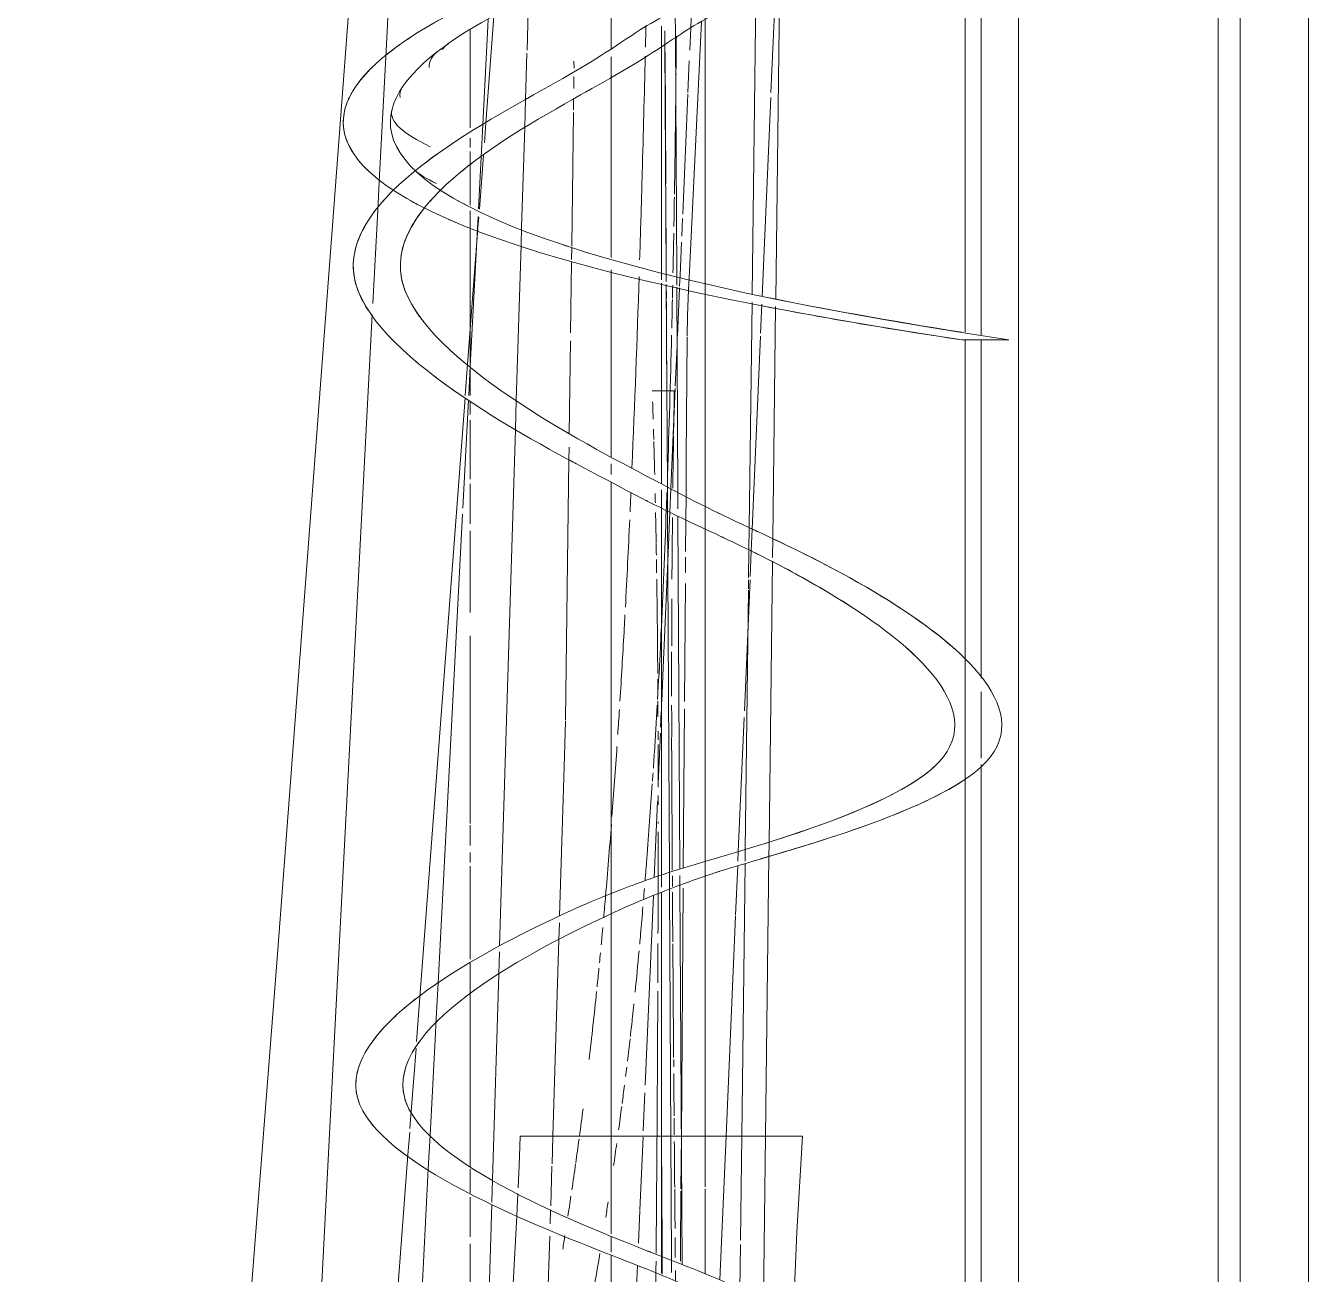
# Model space of a CAD drawing. Header units: inches. Extents: x -2349 to 1043, y -456 to 2193.
# Drawn here: x 991.59 to 998.41, y 405.38 to 412.02 of the extents above; entities that cross this region are included whole.
import ezdxf

# ---------------------------------------------------------------- set-up
doc = ezdxf.new("R2010")
doc.units = ezdxf.units.IN
doc.header["$MEASUREMENT"] = 0
for name, color, linetype, lineweight in [('5033_00_7th-9th Floors_Updated_dwg', 8, 'Continuous', 9), ('A-Shell', 7, 'Continuous', 9), ('A-WALL', 113, 'Continuous', 13), ('I-FURN', 30, 'Continuous', 9)]:
    doc.layers.add(name, color=color, linetype=linetype, lineweight=lineweight)

# ---------------------------------------------------------------- blocks, each defined once
blk = doc.blocks.new('5033_00_7th-9th Floors_Updated_dwg-8585573-7TH FLOOR POWER _ SIGNAL')
at = {"layer": 'A-Shell'}
for p, q in [((993.9543, 231.4546), (993.9543, 231.9771)), ((993.9543, 231.9771), (993.9543, 231.4546)), ((993.9543, 231.3501), (993.9543, 231.4002)), ((993.9543, 231.4002), (993.9543, 231.3501)), ((993.9543, 229.9312), (993.9543, 230.0031)), ((993.9543, 230.0031), (993.9543, 229.9312)), ((993.9543, 229.5887), (993.9543, 229.9012)), ((993.9543, 229.9012), (993.9543, 229.5887)), ((993.9543, 228.8798), (993.9543, 229.3142)), ((993.9543, 229.3142), (993.9543, 228.8798)), ((993.9543, 227.7587), (993.9543, 228.7562)), ((993.9543, 228.7562), (993.9543, 227.7587)), ((993.9543, 227.6408), (993.9543, 227.7486)), ((993.9543, 227.7486), (993.9543, 227.6408)), ((993.9543, 227.551), (993.9543, 227.6035)), ((993.9543, 227.6035), (993.9543, 227.551)), ((993.9543, 227.0381), (993.9543, 227.5312)), ((993.9543, 227.5312), (993.9543, 227.0381)), ((993.9543, 225.7944), (993.9543, 225.9231)), ((993.9543, 225.9231), (993.9543, 225.7944)), ((993.9543, 225.5619), (993.9543, 225.7729)), ((993.9543, 225.7729), (993.9543, 225.5619)), ((993.9543, 225.1692), (993.9543, 225.525)), ((993.9543, 225.525), (993.9543, 225.1692))]:
    blk.add_line(p, q, dxfattribs=at)
at = {"layer": 'A-Shell', "flags": 128}
for points in [[(993.9543, 231.0438), (993.9543, 231.2525), (993.9543, 231.3291)], [(993.9543, 231.3291), (993.9543, 231.2525), (993.9543, 231.0438)], [(993.9543, 230.0321), (993.9543, 230.1114), (993.9543, 230.1894), (993.9543, 230.9374), (993.9543, 231.0146)], [(993.9543, 231.0146), (993.9543, 230.9374), (993.9543, 230.1894), (993.9543, 230.1114), (993.9543, 230.0321)], [(993.9543, 229.3503), (993.9543, 229.4188), (993.9543, 229.563)], [(993.9543, 229.563), (993.9543, 229.4188), (993.9543, 229.3503)], [(993.9543, 225.9356), (993.9543, 226.8484), (993.9543, 227.016)], [(993.9543, 227.016), (993.9543, 226.8484), (993.9543, 225.9356)]]:
    blk.add_lwpolyline(points, dxfattribs=at)
blk = doc.blocks.new('Walls 1 - Walls 1-7438491-7TH FLOOR POWER _ SIGNAL')
at = {"layer": 'A-WALL', "lineweight": 9}
for p, q in [((996.8682, 298.7759), (996.8682, 435.4699)), ((998.4077, 435.4573), (998.4077, 298.7888)), ((998.046, 435.2491), (998.046, 298.7759)), ((997.9288, 435.1857), (997.9288, 298.7759)), ((996.6695, 412.9564), (996.6695, 410.3732)), ((996.5843, 412.8871), (996.5843, 410.3885)), ((996.5843, 410.347), (996.5843, 408.6431)), ((996.6695, 410.347), (996.6695, 408.5496)), ((996.5843, 408.6431), (996.5843, 408.027)), ((996.6695, 408.476), (996.6695, 408.1249)), ((996.6695, 408.0914), (996.6695, 404.6069)), ((996.5843, 408.027), (996.5843, 404.6769))]:
    blk.add_line(p, q, dxfattribs=at)
blk = doc.blocks.new('Curtains_and_Valance_14992 - Curtains_and_Valance_14992-7816730-7TH FLOOR POWER _ SIGNAL')
at = {"layer": 'I-FURN'}
for p, q in [((-1.4479, 34.2344), (-1.296, 37.1467)), ((-0.25, 34.2781), (-0.25, 34.7496)), ((-0.6969, 34.2718), (-0.6884, 34.5491)), ((0.5181, 34.5642), (0.4986, 32.9744)), ((0.0911, 34.3382), (0.0903, 34.4838)), ((0.1726, 34.3903), (0.1786, 34.5298)), ((0.25, 34.4436), (0.25, 33.0381)), ((0.017, 34.3988), (0.017, 34.2894)), ((0.1675, 34.2713), (0.1726, 34.3903)), ((0.017, 34.2894), (0.017, 33.0993)), ((0.0979, 33.0781), (0.0911, 34.3382)), ((-1.4807, 33.6065), (-1.4479, 34.2344)), ((-0.7049, 34.0091), (-0.6974, 34.2556)), ((-0.25, 34.1262), (-0.25, 34.2367)), ((0.1579, 34.0467), (0.1651, 34.2147)), ((-0.25, 33.1696), (-0.25, 34.1262)), ((-0.7095, 33.8582), (-0.7049, 34.0091)), ((0.13, 33.3993), (0.1574, 34.0371)), ((-0.7257, 33.3309), (-0.7095, 33.8582)), ((-1.4904, 33.4213), (-1.4807, 33.6065)), ((-1.5163, 32.9247), (-1.4904, 33.4213)), ((-0.7286, 33.2361), (-0.7257, 33.3309)), ((0.125, 33.283), (0.129, 33.3763)), ((0.116, 33.0733), (0.1237, 33.2518)), ((-0.7539, 32.4094), (-0.7286, 33.2361)), ((-0.25, 32.1094), (-0.25, 33.1038)), ((0.017, 33.0993), (0.017, 33.0514)), ((0.0982, 33.0226), (0.0979, 33.0781)), ((0.1136, 33.0172), (0.116, 33.0733)), ((0.017, 33.0336), (0.017, 31.9665)), ((0.1042, 31.921), (0.0983, 33.0122)), ((0.1022, 32.752), (0.1132, 33.0083)), ((0.25, 33.0381), (0.25, 32.9827)), ((0.25, 32.9827), (0.25, 31.8465)), ((0.4981, 32.9313), (0.4834, 31.7343)), ((-1.7196, 29.028), (-1.5193, 32.8661)), ((0.0907, 32.486), (0.1, 32.7011)), ((0.0674, 31.9447), (0.0902, 32.4735)), ((-0.7586, 32.2554), (-0.7539, 32.4094)), ((-0.8426, 29.5119), (-0.7586, 32.2554)), ((-0.25, 32.0176), (-0.25, 32.0734)), ((-0.25, 31.4573), (-0.25, 31.9755)), ((0.017, 31.9349), (0.017, 31.838)), ((0.0619, 31.8157), (0.0672, 31.9402)), ((0.1047, 31.8348), (0.1042, 31.921)), ((0.017, 31.838), (0.017, 29.8884)), ((0.25, 31.8465), (0.25, 31.7266)), ((0.0506, 31.5539), (0.0619, 31.8157)), ((0.115, 29.9197), (0.1049, 31.7951)), ((0.25, 31.7266), (0.25, 29.9546)), ((0.4834, 31.7343), (0.4819, 31.6155)), ((0.0264, 30.99), (0.0506, 31.5539)), ((0.4819, 31.6112), (0.4801, 31.4681)), ((-0.25, 29.7906), (-0.25, 31.4573)), ((0.48, 31.4573), (0.4794, 31.4091)), ((0.4793, 31.4027), (0.4624, 30.0249)), ((0.0186, 30.8098), (0.0264, 30.99)), ((0.0128, 30.6743), (0.0163, 30.7571)), ((-0.0001, 30.3744), (0.0114, 30.6418)), ((-0.0216, 29.8754), (-0.0042, 30.2788)), ((0.4624, 30.0249), (0.4617, 29.9626)), ((0.25, 29.9546), (0.25, 29.8827)), ((0.4615, 29.9493), (0.4437, 28.5)), ((0.017, 29.8884), (0.017, 29.8232)), ((0.1155, 29.8347), (0.1152, 29.8865)), ((0.25, 29.8827), (0.25, 28.5)), ((-0.25, 29.6819), (-0.25, 29.7906)), ((-0.0691, 28.7719), (-0.0257, 29.78)), ((0.017, 29.7972), (0.017, 27.8619)), ((0.1264, 27.8188), (0.1155, 29.8347)), ((-0.25, 28.5), (-0.25, 29.6819)), ((-0.8472, 29.3616), (-0.8435, 29.4811)), ((-0.8806, 28.2701), (-0.8472, 29.3616)), ((-1.8659, 26.2244), (-1.7196, 29.028)), ((-0.0796, 28.5283), (-0.0708, 28.7316)), ((-0.25, 27.9815), (-0.25, 28.5)), ((-0.0976, 28.109), (-0.081, 28.4953)), ((0.25, 28.5), (0.25, 28.2309)), ((0.4437, 28.5), (0.437, 27.9484)), ((-0.8843, 28.1508), (-0.8806, 28.2701)), ((0.25, 28.2203), (0.25, 27.7692)), ((-0.921, 26.9511), (-0.8847, 28.1378)), ((-0.1052, 27.9324), (-0.0977, 28.1055)), ((-0.25, 27.8845), (-0.25, 27.9688)), ((-0.25, 25.6309), (-0.25, 27.8686)), ((0.4367, 27.9258), (0.4338, 27.688)), ((-0.1206, 27.5748), (-0.1103, 27.8136)), ((0.017, 27.8619), (0.017, 27.7751))]:
    blk.add_line(p, q, dxfattribs=at)
at = {"layer": 'I-FURN', "flags": 128}
blk.add_lwpolyline([(-1.4237, 37.4019), (-2.0222, 29.4675), (-2.4487, 24)], dxfattribs=at)
at = {"layer": 'I-FURN'}
for points in [[(-0.0655, 34.4018), (-0.0663, 34.3637), (-0.0672, 34.3256), (-0.0681, 34.2874)], [(0.0946, 34.1717), (0.0952, 34.2298), (0.0957, 34.2879), (0.0962, 34.3458)], [(-0.0692, 34.2388), (-0.074, 34.0337), (-0.0793, 33.8272), (-0.0851, 33.6196)], [(0.0934, 34.0521), (0.0937, 34.0831), (0.094, 34.1141), (0.0943, 34.145)], [(0.0869, 33.5704), (0.0893, 33.7216), (0.0913, 33.8721), (0.093, 34.0219)], [(0.0859, 33.5059), (0.0863, 33.5274), (0.0866, 33.5489), (0.0869, 33.5704)], [(0.083, 33.334), (0.0839, 33.3864), (0.0848, 33.4387), (0.0857, 33.4909)], [(0.0783, 33.0879), (0.0797, 33.1587), (0.0811, 33.2293), (0.0824, 33.2998)], [(-0.1016, 33.0695), (-0.1125, 32.7327), (-0.1251, 32.393), (-0.1396, 32.0507)], [(0.0754, 32.954), (0.0759, 32.977), (0.0764, 33), (0.0769, 33.0229)], [(0.0717, 32.7951), (0.0729, 32.8456), (0.0741, 32.896), (0.0752, 32.9464)], [(0.0491, 32.0113), (0.0576, 32.2613), (0.0648, 32.5099), (0.0708, 32.757)], [(-0.1452, 31.9214), (-0.1467, 31.8869), (-0.1482, 31.8524), (-0.1498, 31.8178)], [(0.0426, 31.8273), (0.0437, 31.8586), (0.0449, 31.89), (0.046, 31.9213)], [(-0.1517, 31.7762), (-0.1588, 31.6219), (-0.1663, 31.4671), (-0.1746, 31.3118)], [(-0.0036, 30.8211), (0.0016, 30.9139), (0.0066, 31.0065), (0.0112, 31.0989)], [(-0.2063, 30.7682), (-0.2092, 30.7239), (-0.212, 30.6797), (-0.215, 30.6354)], [(-0.0208, 30.5373), (-0.0153, 30.6219), (-0.0102, 30.7065), (-0.0054, 30.791)], [(-0.2192, 30.5718), (-0.2234, 30.5104), (-0.2277, 30.449), (-0.232, 30.3874)], [(-0.026, 30.4569), (-0.0243, 30.4826), (-0.0226, 30.5083), (-0.021, 30.534)], [(-0.0307, 30.3873), (-0.0297, 30.4022), (-0.0287, 30.417), (-0.0277, 30.4318)], [(-0.232, 30.3874), (-0.2365, 30.3249), (-0.2411, 30.2623), (-0.2458, 30.1996)], [(-0.249, 30.157), (-0.2586, 30.0304), (-0.2688, 29.9036), (-0.2797, 29.7765)], [(-0.2797, 29.7765), (-0.2831, 29.738), (-0.2864, 29.6996), (-0.2899, 29.661)], [(-0.0784, 29.7559), (-0.0767, 29.7761), (-0.0751, 29.7963), (-0.0735, 29.8165)], [(-0.3071, 29.4745), (-0.3088, 29.4572), (-0.3105, 29.44), (-0.3121, 29.4227)], [(-0.1229, 29.2664), (-0.1154, 29.3397), (-0.1084, 29.4131), (-0.1017, 29.4864)], [(-0.315, 29.3936), (-0.3183, 29.3603), (-0.3216, 29.3269), (-0.325, 29.2936)], [(-0.3276, 29.2687), (-0.3399, 29.1487), (-0.3531, 29.0285), (-0.3672, 28.9082)], [(-0.1483, 29.0308), (-0.1443, 29.066), (-0.1404, 29.1012), (-0.1365, 29.1363)], [(-0.1638, 28.8991), (-0.159, 28.9386), (-0.1543, 28.978), (-0.1498, 29.0175)], [(-0.1736, 28.8183), (-0.1716, 28.8349), (-0.1695, 28.8516), (-0.1675, 28.8682)], [(-0.1918, 28.6752), (-0.1877, 28.7073), (-0.1835, 28.7394), (-0.1795, 28.7715)], [(-0.3994, 28.6466), (-0.4056, 28.5978), (-0.4121, 28.549), (-0.4187, 28.5001)], [(-0.2105, 28.5348), (-0.205, 28.5758), (-0.1995, 28.6167), (-0.1941, 28.6576)], [(-0.4208, 28.4848), (-0.4265, 28.4426), (-0.4323, 28.4004), (-0.4383, 28.3583)], [(-0.2371, 28.3454), (-0.2315, 28.3844), (-0.226, 28.4234), (-0.2205, 28.4624)], [(-0.439, 28.3535), (-0.4455, 28.3074), (-0.4521, 28.2613), (-0.4589, 28.2152)], [(-0.4638, 28.1825), (-0.4691, 28.1467), (-0.4745, 28.1109), (-0.48, 28.0751)], [(-0.2788, 28.0694), (-0.2745, 28.097), (-0.2702, 28.1246), (-0.266, 28.1522)], [(-0.4959, 27.9732), (-0.4997, 27.9491), (-0.5036, 27.9249), (-0.5074, 27.9008)], [(-0.3429, 27.6871), (-0.3316, 27.7502), (-0.3207, 27.8134), (-0.3102, 27.8766)]]:
    blk.add_open_spline(points, degree=3, dxfattribs=at)
for points, knots in [([(-0.0851, 33.6196), (-0.0862, 33.58), (-0.0905, 33.4262), (-0.0952, 33.2717), (-0.0988, 33.1567)], [-0.46756366, -0.46756366, -0.46756366, -0.46756366, -0.46153846, -0.44416524, -0.44416524, -0.44416524, -0.44416524]), ([(0.0112, 31.0989), (0.0123, 31.1212), (0.0244, 31.365), (0.0345, 31.6078), (0.0426, 31.8273)], [-0.65710355, -0.65710355, -0.65710355, -0.65710355, -0.65384615, -0.62143032, -0.62143032, -0.62143032, -0.62143032]), ([(-0.1768, 31.2709), (-0.1784, 31.2401), (-0.1868, 31.0877), (-0.1958, 30.9349), (-0.2035, 30.8128)], [-0.35067348, -0.35067348, -0.35067348, -0.35067348, -0.34615385, -0.32832988, -0.32832988, -0.32832988, -0.32832988]), ([(-0.0702, 29.8572), (-0.0671, 29.8965), (-0.0535, 30.069), (-0.0407, 30.2411), (-0.0316, 30.3737)], [-0.71720761, -0.71720761, -0.71720761, -0.71720761, -0.71153846, -0.69230769, -0.69230769, -0.69230769, -0.69230769]), ([(-0.0985, 29.5218), (-0.0969, 29.5395), (-0.0911, 29.6053), (-0.0855, 29.6711), (-0.0814, 29.7192)], [-0.733308195, -0.733308195, -0.733308195, -0.733308195, -0.730769231, -0.723837313, -0.723837313, -0.723837313, -0.723837313]), ([(-0.2945, 29.6097), (-0.2951, 29.6029), (-0.2979, 29.5722), (-0.3008, 29.5415), (-0.3031, 29.5175)], [-0.270199781, -0.270199781, -0.270199781, -0.270199781, -0.269230769, -0.265772045, -0.265772045, -0.265772045, -0.265772045]), ([(-0.1364, 29.1376), (-0.1351, 29.1495), (-0.1327, 29.1715), (-0.1304, 29.1934), (-0.1294, 29.2035)], [-0.751712134, -0.751712134, -0.751712134, -0.751712134, -0.75, -0.74855926, -0.74855926, -0.74855926, -0.74855926])]:
    blk.add_open_spline(points, degree=3, knots=knots, dxfattribs=at)
blk = doc.blocks.new('Curtains_and_Valance_14992 - Curtains_and_Valance_14992-V34-7TH FLOOR POWER _ SIGNAL')
at = {"layer": 'I-FURN'}
for p, q in [((-0.25, 53.7781), (-0.25, 54.2496)), ((0.25, 53.9436), (0.25, 52.5381)), ((-0.25, 53.6262), (-0.25, 53.7367)), ((-0.25, 52.6696), (-0.25, 53.6262)), ((-0.25, 51.6094), (-0.25, 52.6038)), ((0.25, 52.5381), (0.25, 52.4827)), ((0.25, 52.4827), (0.25, 51.3465)), ((-0.25, 51.5176), (-0.25, 51.5734)), ((-0.25, 50.9573), (-0.25, 51.4755)), ((0.25, 51.3465), (0.25, 51.2266)), ((0.25, 51.2266), (0.25, 49.4546)), ((-0.25, 49.2906), (-0.25, 50.9573)), ((0.25, 49.4546), (0.25, 49.3827)), ((0.25, 49.3827), (0.25, 48)), ((-0.25, 49.1819), (-0.25, 49.2906)), ((-0.25, 48), (-0.25, 49.1819)), ((-0.7352, 47.9457), (-0.733, 48)), ((-0.7142, 48), (-0.733, 48)), ((-0.733, 48), (-0.7142, 48)), ((-0.4506, 48), (-0.475, 48)), ((-0.25, 47.4815), (-0.25, 48)), ((0.0205, 47.3606), (0.017, 48)), ((0.017, 48), (0.017, 47.3619)), ((0.017, 48), (0.017, 47.8884)), ((0.017, 48), (0.0176, 47.894)), ((0.017, 48), (0.0676, 48)), ((0.0676, 48), (0.1233, 48)), ((0.25, 48), (0.25, 47.7309)), ((0.3424, 48), (0.3315, 48)), ((0.767, 48), (0.7482, 48)), ((-0.7392, 47.8445), (-0.7352, 47.9457)), ((-0.7439, 47.7254), (-0.7392, 47.8445)), ((0.017, 47.8884), (0.017, 47.7416)), ((0.0176, 47.894), (0.0184, 47.7503)), ((0.017, 47.7203), (0.017, 47.3943)), ((0.0185, 47.7203), (0.0202, 47.4045)), ((0.25, 47.7203), (0.25, 47.2692)), ((-0.7516, 47.578), (-0.7455, 47.6958)), ((-0.8897, 44.9319), (-0.7516, 47.578)), ((-0.25, 47.3845), (-0.25, 47.4688)), ((-0.25, 45.1309), (-0.25, 47.3686)), ((0.017, 47.3619), (0.017, 47.2751)), ((0.017, 47.3619), (0.017, 47.2751)), ((0.021, 47.2676), (0.0205, 47.3606)), ((0.0205, 47.3606), (0.021, 47.2676))]:
    blk.add_line(p, q, dxfattribs=at)
at = {"layer": 'I-FURN', "flags": 128}
for points in [[(-0.7142, 48), (-0.6587, 48), (-0.5694, 48), (-0.4506, 48), (-0.3084, 48), (-0.1499, 48), (0.017, 48)], [(0.1233, 48), (0.1839, 48), (0.3424, 48), (0.4846, 48), (0.6034, 48), (0.6927, 48), (0.7482, 48), (0.767, 48)], [(0.7183, 47.0731), (0.7363, 47.4913), (0.767, 48)]]:
    blk.add_lwpolyline(points, dxfattribs=at)
at = {"layer": 'I-FURN'}
for points, knots in [([(-1.638, 56.9816), (0.134, 56.3366), (0.6628, 56.0313), (2.2418, 55.0446), (0.0777, 53.9892), (-0.126, 53.863), (-0.5205, 53.5904), (-2.4127, 52.6244), (-0.0635, 51.3738), (0.0718, 51.3096), (1.0722, 50.8431), (2.1155, 49.9933), (0.0836, 49.419), (-0.1016, 49.3458), (-0.5569, 49.1801), (-2.4011, 48.1995), (-0.0839, 47.3073), (0.1001, 47.2273), (0.4974, 47.0564), (2.4022, 46.1996), (0.1234, 45.2902), (-0.0604, 45.1991), (-0.5668, 44.9645), (-3.3604, 43.7316), (1.612, 42.9816)], [0, 0, 0, 0, 0.121064, 0.256626, 0.381881, 0.468739, 0.547731, 0.693997, 0.831099, 0.939848, 1.012047, 1.138741, 1.240303, 1.317944, 1.394953, 1.535404, 1.667971, 1.754532, 1.83014, 1.968328, 2.100201, 2.189558, 2.29558, 2.535586, 2.535586, 2.535586, 2.535586]), ([(1.862, 42.9816), (-3.1104, 43.7316), (-0.3168, 44.9645), (0.1896, 45.1991), (0.3734, 45.2902), (2.6522, 46.1996), (0.7474, 47.0564), (0.3501, 47.2273), (0.1661, 47.3073), (-2.1511, 48.1995), (-0.3069, 49.1801), (0.1484, 49.3458), (0.3336, 49.419), (2.3655, 49.9933), (1.3222, 50.8431), (0.3218, 51.3096), (0.1865, 51.3738), (-2.1627, 52.6244), (-0.2705, 53.5904), (0.124, 53.863), (0.3277, 53.9892), (2.4918, 55.0446), (0.9128, 56.0313), (0.384, 56.3366), (-1.388, 56.9816)], [0, 0, 0, 0, 0.240006, 0.346028, 0.435385, 0.567258, 0.705446, 0.781054, 0.867615, 1.000182, 1.140633, 1.217642, 1.295283, 1.396845, 1.523539, 1.595738, 1.704487, 1.841589, 1.987855, 2.066847, 2.153705, 2.27896, 2.414522, 2.535586, 2.535586, 2.535586, 2.535586]), ([(-1.5412, 52.3906), (-1.5779, 52.4474), (-1.6478, 52.6044), (-1.607, 52.7561), (-1.551, 52.8492)], [-0.71313354, -0.71313354, -0.71313354, -0.71313354, -0.69399659, -0.66030883, -0.66030883, -0.66030883, -0.66030883]), ([(-1.3682, 52.5885), (-1.3672, 52.5792), (-1.3579, 52.5169), (-1.3307, 52.4538), (-1.2973, 52.4002)], [-1.84478254, -1.84478254, -1.84478254, -1.84478254, -1.84158933, -1.82352708, -1.82352708, -1.82352708, -1.82352708]), ([(0.485, 51.2336), (0.4968, 51.228), (0.5113, 51.2213), (0.5265, 51.2142), (0.5288, 51.2131)], [-1.601811176, -1.601811176, -1.601811176, -1.601811176, -1.595738088, -1.594692251, -1.594692251, -1.594692251, -1.594692251]), ([(0.5975, 51.1809), (0.747, 51.1105), (1.1238, 50.9271), (1.5154, 50.6558), (1.6454, 50.5225)], [-1.5847412, -1.5847412, -1.5847412, -1.5847412, -1.5235391, -1.4693079, -1.4693079, -1.4693079, -1.4693079]), ([(1.278, 49.835), (1.3669, 49.8837), (1.8441, 50.2143), (1.2027, 50.7367), (0.6714, 51.0213), (0.5671, 51.0741)], [-1.1621435, -1.1621435, -1.1621435, -1.1621435, -1.1387406, -1.0120468, -0.9774336, -0.9774336, -0.9774336, -0.9774336]), ([(-1.5869, 48.1731), (-1.5906, 48.1822), (-1.6208, 48.2701), (-1.6032, 48.3593), (-1.5606, 48.438)], [-1.53888639, -1.53888639, -1.53888639, -1.53888639, -1.53540402, -1.50550414, -1.50550414, -1.50550414, -1.50550414])]:
    blk.add_open_spline(points, degree=3, knots=knots, dxfattribs=at)
for points in [[(-0.0996, 53.8771), (-0.0914, 53.8823), (-0.0827, 53.8875), (-0.0735, 53.8928)], [(-0.3526, 53.5671), (-0.3635, 53.5611), (-0.3745, 53.5549), (-0.3858, 53.5486)], [(-1.2723, 53.1459), (-1.2412, 53.1706), (-1.2089, 53.1948), (-1.1758, 53.2185)], [(-0.9896, 53.1713), (-1.0069, 53.1581), (-1.0239, 53.1447), (-1.0405, 53.1312)], [(-1.4969, 52.9278), (-1.4841, 52.944), (-1.4704, 52.9602), (-1.4561, 52.9761)], [(-1.1941, 52.9892), (-1.2094, 52.9728), (-1.2238, 52.9562), (-1.2375, 52.9395)], [(-1.5335, 52.8776), (-1.5222, 52.8945), (-1.51, 52.9112), (-1.4969, 52.9278)], [(-1.2626, 52.9072), (-1.2768, 52.8881), (-1.2898, 52.8688), (-1.3014, 52.8493)], [(-1.3014, 52.8493), (-1.3353, 52.7929), (-1.3581, 52.7351), (-1.3666, 52.6763)], [(-1.2912, 52.3906), (-1.2774, 52.3691), (-1.262, 52.3477), (-1.2451, 52.3263)], [(-1.3824, 52.203), (-1.3989, 52.219), (-1.4148, 52.2351), (-1.43, 52.2512)], [(-1.1533, 52.2237), (-1.1326, 52.2029), (-1.1107, 52.1821), (-1.0879, 52.1615)], [(-1.2685, 52.1018), (-1.2908, 52.1202), (-1.3124, 52.1387), (-1.3333, 52.1574)], [(-1.1376, 52.0004), (-1.1548, 52.013), (-1.1717, 52.0256), (-1.1884, 52.0384)], [(-1.0498, 51.9385), (-1.0669, 51.9501), (-1.0838, 51.9619), (-1.1006, 51.9738)], [(-0.4801, 51.7375), (-0.4776, 51.7361), (-0.4751, 51.7346), (-0.4725, 51.7331)], [(-0.4353, 51.5734), (-0.4467, 51.5795), (-0.4583, 51.5857), (-0.4701, 51.5921)], [(-0.0564, 51.3746), (-0.0604, 51.3767), (-0.0645, 51.3788), (-0.0687, 51.3809)], [(0.3118, 51.3157), (0.3177, 51.3128), (0.3237, 51.3099), (0.3298, 51.3069)], [(0.3475, 51.1809), (0.341, 51.184), (0.3346, 51.187), (0.3283, 51.1899)], [(0.5323, 51.0916), (0.515, 51.1002), (0.498, 51.1086), (0.4814, 51.1167)], [(1.655, 49.9142), (1.3893, 49.7211), (0.8477, 49.5639), (0.5437, 49.4741)], [(0.5665, 49.5562), (0.8028, 49.6299), (1.0774, 49.7251), (1.278, 49.835)], [(0.3259, 49.408), (0.3201, 49.4061), (0.3144, 49.4043), (0.3089, 49.4025)], [(-1.354, 48.6767), (-1.3333, 48.6945), (-1.3116, 48.7122), (-1.2892, 48.7297)], [(-0.971, 48.7806), (-0.9883, 48.7682), (-1.0053, 48.7556), (-1.0219, 48.743)], [(-1.5181, 48.5046), (-1.4839, 48.5514), (-1.4412, 48.5975), (-1.3924, 48.6426)], [(-1.2718, 48.4995), (-1.2848, 48.4814), (-1.2965, 48.4632), (-1.3068, 48.4449)], [(-1.3411, 48.3679), (-1.3562, 48.3214), (-1.3608, 48.2746), (-1.3527, 48.2282)], [(-1.3454, 48.1973), (-1.3369, 48.1692), (-1.3237, 48.1414), (-1.3063, 48.1137)], [(-1.483, 48.0219), (-1.5046, 48.0444), (-1.5239, 48.0672), (-1.5404, 48.0901)], [(-1.3115, 47.8786), (-1.3354, 47.8954), (-1.3582, 47.9123), (-1.3799, 47.9295)], [(-1.234, 47.8269), (-1.2509, 47.8377), (-1.2675, 47.8485), (-1.2837, 47.8595)], [(-0.067, 47.3949), (-0.058, 47.3914), (-0.0491, 47.3879), (-0.0405, 47.3845)], [(-0.066, 47.296), (-0.0748, 47.2995), (-0.084, 47.3032), (-0.0936, 47.307)]]:
    blk.add_open_spline(points, degree=3, dxfattribs=at)
blk = doc.blocks.new('Curtains_and_Valance_14992 - Curtains_and_Valance_14992-V39-7TH FLOOR POWER _ SIGNAL')
at = {"layer": 'I-FURN'}
for p, q in [((-0.25, 44.5276), (-0.25, 44.9991)), ((0.6088, 44.5285), (0.6239, 44.8786)), ((0.6448, 44.8896), (0.624, 43.1966)), ((-0.8732, 44.6994), (-0.9157, 44.1353)), ((-0.9318, 44.1252), (-0.9027, 44.6834)), ((0.017, 44.6483), (0.017, 44.5389)), ((0.017, 44.6483), (0.017, 44.5389)), ((0.1642, 43.3102), (0.23, 44.6737)), ((0.25, 44.6931), (0.25, 43.2876)), ((0.0357, 44.5512), (0.0353, 44.6242)), ((0.0353, 44.6242), (0.0357, 44.5512)), ((0.017, 44.5389), (0.017, 43.3489)), ((0.017, 44.5389), (0.017, 44.4071)), ((0.0423, 43.3422), (0.0357, 44.5512)), ((0.0359, 44.5084), (0.0397, 43.8122)), ((0.5988, 44.2962), (0.6088, 44.5285)), ((-0.4475, 44.426), (-0.448, 44.4623)), ((-0.25, 44.3757), (-0.25, 44.4862)), ((-0.4489, 44.3167), (-0.4481, 44.3814)), ((-0.25, 43.4191), (-0.25, 44.3757)), ((0.017, 44.4071), (0.017, 44.1933)), ((-0.4503, 44.2048), (-0.4496, 44.2616)), ((0.5522, 43.2123), (0.5977, 44.2698)), ((-0.4597, 43.4791), (-0.4505, 44.1896)), ((-0.9408, 43.9522), (-0.9318, 44.1252)), ((-0.9157, 44.1353), (-0.9238, 44.0282)), ((0.017, 44.1518), (0.017, 43.9924)), ((-0.9551, 43.6781), (-0.9408, 43.9522)), ((-0.9288, 43.9616), (-0.9504, 43.676)), ((0.017, 43.9554), (0.017, 43.6791)), ((0.0402, 43.7211), (0.0418, 43.432)), ((-0.9606, 43.574), (-0.9573, 43.6364)), ((-0.9536, 43.6337), (-0.9578, 43.5779)), ((0.017, 43.6113), (0.017, 43.5039)), ((-0.9582, 43.5729), (-1.0125, 42.8524)), ((-0.9988, 42.8418), (-0.9606, 43.574)), ((-0.4606, 43.4087), (-0.4598, 43.4703)), ((0.017, 43.4358), (0.017, 43.3489)), ((0.0418, 43.432), (0.0422, 43.355)), ((-0.4657, 43.0182), (-0.4608, 43.3962)), ((-0.25, 42.3589), (-0.25, 43.3533)), ((0.017, 43.3489), (0.017, 43.301)), ((0.0425, 43.2919), (0.0423, 43.3422)), ((0.0423, 43.3422), (0.0425, 43.2919)), ((0.017, 43.2831), (0.017, 42.216)), ((0.017, 43.2831), (0.017, 43.2175)), ((0.0485, 42.1994), (0.0426, 43.2764)), ((0.0426, 43.2764), (0.043, 43.2028)), ((0.1613, 43.2497), (0.1642, 43.3102)), ((0.25, 43.2876), (0.25, 43.2322)), ((0.017, 43.2175), (0.017, 43.124)), ((0.25, 43.2322), (0.25, 42.096)), ((0.0431, 43.1832), (0.0441, 43.0015)), ((0.5438, 43.0168), (0.5504, 43.1714)), ((0.6236, 43.1584), (0.6084, 41.9251)), ((0.017, 43.121), (0.017, 42.9407)), ((0.149, 42.3562), (0.1536, 42.9963)), ((0.499, 41.9765), (0.5431, 43.0015)), ((-0.4726, 42.4828), (-0.4662, 42.9771)), ((0.017, 42.9311), (0.017, 42.7259)), ((0.0443, 42.9738), (0.0456, 42.7293)), ((1.612, 42.9816), (1.862, 42.9816)), ((-1.0125, 42.8524), (-1.0251, 42.6855)), ((-1.0069, 42.6855), (-0.9988, 42.8418)), ((-1.0261, 42.6729), (-1.2662, 39.4892)), ((-1.0382, 42.0868), (-1.0082, 42.6616)), ((0.0457, 42.7114), (0.017, 42.7114)), ((-0.4743, 42.3447), (-0.4735, 42.4115)), ((-0.4814, 41.8001), (-0.4743, 42.3447)), ((-0.25, 42.2671), (-0.25, 42.3229)), ((0.1475, 42.1481), (0.149, 42.3542)), ((-0.25, 41.7068), (-0.25, 42.225)), ((0.017, 42.1844), (0.017, 42.1242)), ((0.0492, 42.0715), (0.0485, 42.1994)), ((0.1466, 42.0248), (0.1475, 42.1481)), ((-1.0435, 41.9857), (-1.0399, 42.0547)), ((0.017, 42.0875), (0.017, 40.1379)), ((0.0596, 40.1521), (0.0492, 42.0715)), ((0.25, 42.096), (0.25, 41.9761)), ((-1.1699, 39.5634), (-1.0435, 41.9857)), ((0.1453, 41.8568), (0.1466, 42.0248)), ((0.25, 41.9761), (0.25, 40.2041)), ((0.494, 41.8592), (0.499, 41.9765)), ((0.6084, 41.9251), (0.6072, 41.8244)), ((0.4881, 41.724), (0.494, 41.8592)), ((-0.4904, 41.1023), (-0.4814, 41.8001)), ((0.1445, 41.745), (0.1451, 41.8271)), ((0.6069, 41.8022), (0.5886, 40.3057)), ((-0.25, 40.0401), (-0.25, 41.7068)), ((0.4574, 41.0096), (0.4874, 41.7068)), ((0.1395, 41.0593), (0.1441, 41.6869)), ((-0.4922, 40.9606), (-0.4904, 41.1023)), ((0.1331, 40.1748), (0.1393, 41.0216)), ((-0.4997, 40.7116), (-0.4923, 40.9551)), ((0.4253, 40.2633), (0.456, 40.9758)), ((-0.524, 39.9204), (-0.4997, 40.7116)), ((0.5886, 40.3057), (0.5877, 40.237)), ((0.25, 40.2041), (0.25, 40.1322)), ((0.4231, 40.2121), (0.4253, 40.2633)), ((0.5877, 40.237), (0.5695, 38.7495)), ((0.017, 40.1379), (0.017, 40.0728)), ((0.06, 40.0631), (0.0596, 40.1521)), ((0.4107, 39.9246), (0.422, 40.1867)), ((0.1227, 38.7508), (0.1323, 40.068)), ((0.25, 40.1322), (0.25, 38.7495)), ((-0.25, 39.9314), (-0.25, 40.0401)), ((0.017, 40.0467), (0.017, 38.1114)), ((0.0707, 38.0903), (0.06, 40.0631)), ((-0.25, 38.7495), (-0.25, 39.9314)), ((-0.5278, 39.7946), (-0.5251, 39.8835)), ((0.3602, 38.7495), (0.4105, 39.9188)), ((-0.5598, 38.7495), (-0.5278, 39.7946)), ((-1.1813, 39.3448), (-1.1699, 39.5634)), ((-1.2662, 39.4892), (-1.284, 39.2531)), ((-1.1838, 39.2959), (-1.1813, 39.3448)), ((-1.212, 38.755), (-1.1838, 39.2959)), ((-1.2868, 39.2165), (-1.3103, 38.9047)), ((-1.3103, 38.9047), (-1.3189, 38.7905)), ((-1.3204, 38.7714), (-1.3294, 38.6512)), ((-1.2214, 38.5764), (-1.212, 38.755)), ((-0.5643, 38.6028), (-0.5598, 38.7495)), ((-0.25, 38.231), (-0.25, 38.7495)), ((0.1207, 38.4699), (0.1227, 38.7495)), ((0.25, 38.7495), (0.25, 38.4805)), ((0.3274, 37.9865), (0.3602, 38.7495)), ((0.5695, 38.7495), (0.5588, 37.8801)), ((-1.3294, 38.6512), (-1.4606, 36.9131)), ((-1.2965, 37.1368), (-1.2214, 38.5764)), ((-0.5711, 38.3794), (-0.5647, 38.5903)), ((0.1183, 38.1458), (0.1206, 38.4574)), ((0.25, 38.4699), (0.25, 38.0187)), ((-0.574, 38.2849), (-0.5718, 38.359)), ((-0.584, 37.9591), (-0.576, 38.2191)), ((-0.25, 38.1341), (-0.25, 38.2183)), ((-0.25, 35.8804), (-0.25, 38.1181)), ((0.017, 38.1114), (0.017, 38.0247)), ((0.0711, 38.0251), (0.0707, 38.0903)), ((0.1179, 38.0865), (0.1183, 38.1458))]:
    blk.add_line(p, q, dxfattribs=at)
at = {"layer": 'I-FURN', "flags": 128}
blk.add_lwpolyline([(0.1537, 43.0015), (0.1545, 43.1087), (0.1613, 43.2497)], dxfattribs=at)
at = {"layer": 'I-FURN'}
for points, knots in [([(-1.638, 56.9816), (0.134, 56.3366), (0.6628, 56.0313), (2.2418, 55.0446), (0.0777, 53.9892), (-0.126, 53.863), (-0.5205, 53.5904), (-2.4127, 52.6244), (-0.0635, 51.3738), (0.0718, 51.3096), (1.0722, 50.8431), (2.1155, 49.9933), (0.0836, 49.419), (-0.1016, 49.3458), (-0.5569, 49.1801), (-2.4011, 48.1995), (-0.0839, 47.3073), (0.1001, 47.2273), (0.4974, 47.0564), (2.4022, 46.1996), (0.1234, 45.2902), (-0.0604, 45.1991), (-0.5668, 44.9645), (-3.3604, 43.7316), (1.612, 42.9816)], [0, 0, 0, 0, 0.121064, 0.256626, 0.381881, 0.468739, 0.547731, 0.693997, 0.831099, 0.939848, 1.012047, 1.138741, 1.240303, 1.317944, 1.394953, 1.535404, 1.667971, 1.754532, 1.83014, 1.968328, 2.100201, 2.189558, 2.29558, 2.535586, 2.535586, 2.535586, 2.535586]), ([(1.862, 42.9816), (-3.1104, 43.7316), (-0.3168, 44.9645), (0.1896, 45.1991), (0.3734, 45.2902), (2.6522, 46.1996), (0.7474, 47.0564), (0.3501, 47.2273), (0.1661, 47.3073), (-2.1511, 48.1995), (-0.3069, 49.1801), (0.1484, 49.3458), (0.3336, 49.419), (2.3655, 49.9933), (1.3222, 50.8431), (0.3218, 51.3096), (0.1865, 51.3738), (-2.1627, 52.6244), (-0.2705, 53.5904), (0.124, 53.863), (0.3277, 53.9892), (2.4918, 55.0446), (0.9128, 56.0313), (0.384, 56.3366), (-1.388, 56.9816)], [0, 0, 0, 0, 0.240006, 0.346028, 0.435385, 0.567258, 0.705446, 0.781054, 0.867615, 1.000182, 1.140633, 1.217642, 1.295283, 1.396845, 1.523539, 1.595738, 1.704487, 1.841589, 1.987855, 2.066847, 2.153705, 2.27896, 2.414522, 2.535586, 2.535586, 2.535586, 2.535586]), ([(-0.008, 41.7102), (-0.0075, 41.6756), (-0.0052, 41.5103), (-0.0036, 41.3424), (-0.0027, 41.2082)], [-0.93008111, -0.93008111, -0.93008111, -0.93008111, -0.92307692, -0.89669277, -0.89669277, -0.89669277, -0.89669277]), ([(0.0747, 40.163), (0.0742, 40.2487), (0.073, 40.4849), (0.0716, 40.7201), (0.071, 40.8686)], [-0.16980572, -0.16980572, -0.16980572, -0.16980572, -0.15384615, -0.1254629, -0.1254629, -0.1254629, -0.1254629]), ([(-0.0024, 39.5215), (-0.0029, 39.4025), (-0.0041, 39.1497), (-0.0057, 38.8928), (-0.0066, 38.7566)], [-0.79078146, -0.79078146, -0.79078146, -0.79078146, -0.76923077, -0.74535323, -0.74535323, -0.74535323, -0.74535323]), ([(-0.0123, 38.0278), (-0.0128, 37.9634), (-0.0134, 37.895), (-0.0141, 37.8265), (-0.0141, 37.8228)], [-0.70331098, -0.70331098, -0.70331098, -0.70331098, -0.69230769, -0.69168382, -0.69168382, -0.69168382, -0.69168382])]:
    blk.add_open_spline(points, degree=3, knots=knots, dxfattribs=at)
for points in [[(-1.2623, 44.6238), (-1.2315, 44.6429), (-1.1999, 44.6615), (-1.1677, 44.6796)], [(-1.3924, 44.5365), (-1.3666, 44.5554), (-1.3396, 44.5741), (-1.3117, 44.5923)], [(-1.1054, 44.5629), (-1.1237, 44.5502), (-1.1377, 44.5372), (-1.1476, 44.524)], [(-1.4543, 44.4884), (-1.4362, 44.5033), (-1.4173, 44.5181), (-1.3976, 44.5326)], [(-1.1649, 44.5196), (-1.2032, 44.4904), (-1.2193, 44.4599), (-1.2164, 44.4284)], [(-1.5945, 44.3455), (-1.5733, 44.374), (-1.5482, 44.4021), (-1.5201, 44.4296)], [(-1.6505, 44.2486), (-1.6432, 44.2664), (-1.6344, 44.2841), (-1.624, 44.3015)], [(-1.3583, 44.3262), (-1.371, 44.3075), (-1.3749, 44.2885), (-1.3708, 44.2693)], [(-1.6251, 43.9812), (-1.6747, 44.061), (-1.6836, 44.1388), (-1.6625, 44.2137)], [(-1.4151, 44.2038), (-1.4306, 44.1407), (-1.3527, 44.0753), (-1.2117, 44.0081)], [(-1.5443, 43.8836), (-1.564, 43.9026), (-1.5813, 43.9216), (-1.5962, 43.9404)], [(-1.2987, 43.8879), (-1.2732, 43.8629), (-1.2321, 43.8378), (-1.1778, 43.8124)], [(-1.277, 43.7), (-1.2922, 43.708), (-1.3068, 43.716), (-1.321, 43.724)], [(-1.068, 43.7223), (-1.0548, 43.715), (-1.0403, 43.7076), (-1.0243, 43.7002)], [(-1.0591, 43.5985), (-1.0787, 43.6066), (-1.0977, 43.6147), (-1.1162, 43.6228)], [(-0.503, 43.4856), (-0.495, 43.483), (-0.4869, 43.4803), (-0.4785, 43.4777)], [(0.5608, 43.2109), (0.8649, 43.1474), (1.2276, 43.0844), (1.6126, 43.0217)], [(1.612, 42.9816), (1.2083, 43.0425), (0.8502, 43.104), (0.5333, 43.166)], [(-0.0057, 42.7114), (-0.0138, 42.7114), (-0.0225, 42.7114), (-0.0317, 42.7114)], [(0.017, 42.7114), (0.01, 42.7114), (0.0024, 42.7114), (-0.0057, 42.7114)], [(0.0662, 42.7114), (0.0596, 42.7114), (0.0527, 42.7114), (0.0457, 42.7114)], [(0.0854, 42.7114), (0.0793, 42.7114), (0.0729, 42.7114), (0.0662, 42.7114)], [(0.0813, 42.4818), (0.0823, 42.5428), (0.0834, 42.6033), (0.0845, 42.6636)], [(0.0845, 42.6653), (0.0848, 42.6807), (0.0851, 42.6961), (0.0854, 42.7114)], [(-0.0298, 42.6522), (-0.0289, 42.6216), (-0.0279, 42.5909), (-0.027, 42.5601)], [(-0.0254, 42.5079), (-0.0249, 42.4891), (-0.0244, 42.4703), (-0.0238, 42.4515)], [(0.0772, 42.1938), (0.0784, 42.2874), (0.0798, 42.3792), (0.0813, 42.4706)], [(-0.0235, 42.4412), (-0.0219, 42.3833), (-0.0204, 42.325), (-0.0189, 42.2664)], [(-0.0165, 42.1651), (-0.0162, 42.1485), (-0.0158, 42.1319), (-0.0154, 42.1152)], [(-0.0143, 42.0649), (-0.0132, 42.0115), (-0.0121, 41.9579), (-0.0112, 41.904)], [(0.0727, 41.7102), (0.0734, 41.8218), (0.0746, 41.9306), (0.076, 42.0382)], [(-0.0111, 41.8998), (-0.0107, 41.8791), (-0.0103, 41.8584), (-0.01, 41.8377)], [(-0.0096, 41.8144), (-0.0092, 41.7911), (-0.0088, 41.7677), (-0.0085, 41.7443)], [(0.0714, 41.3562), (0.0715, 41.4397), (0.0717, 41.5231), (0.0722, 41.6049)], [(0.0712, 41.0892), (0.0712, 41.1676), (0.0711, 41.246), (0.0712, 41.3237)], [(-0.0025, 41.1783), (-0.0023, 41.1484), (-0.0021, 41.1184), (-0.002, 41.0884)], [(-0.0018, 41.0624), (-0.0017, 41.0348), (-0.0016, 41.0071), (-0.0014, 40.9793)], [(0.0716, 40.8731), (0.0714, 40.9291), (0.0713, 40.985), (0.0712, 41.0407)], [(-0.0012, 40.902), (-0.0011, 40.887), (-0.0011, 40.872), (-0.001, 40.857)], [(-0.0009, 40.8318), (-0.0007, 40.7567), (-0.0006, 40.681), (-0.0005, 40.605)], [(-0.0005, 40.5599), (-0.0005, 40.5434), (-0.0005, 40.5268), (-0.0005, 40.5101)], [(-0.0005, 40.4206), (-0.0005, 40.4178), (-0.0005, 40.415), (-0.0005, 40.4123)], [(-0.0005, 40.3666), (-0.0005, 40.2908), (-0.0006, 40.2146), (-0.0007, 40.138)], [(-0.0007, 40.138), (-0.0008, 40.108), (-0.0008, 40.0778), (-0.0009, 40.0476)], [(0.0752, 40.0763), (0.0751, 40.0956), (0.075, 40.1149), (0.0749, 40.1341)], [(-0.0009, 40.0476), (-0.001, 39.9744), (-0.0012, 39.9008), (-0.0014, 39.8268)], [(0.0772, 39.7822), (0.0766, 39.8708), (0.076, 39.9587), (0.0755, 40.0461)], [(-0.0015, 39.7736), (-0.0018, 39.7043), (-0.002, 39.6347), (-0.0023, 39.5648)], [(0.0818, 39.1689), (0.0802, 39.3731), (0.0788, 39.5737), (0.0775, 39.7722)], [(0.0822, 39.1183), (0.0821, 39.1314), (0.082, 39.1446), (0.0819, 39.1577)], [(0.0843, 38.8588), (0.0837, 38.9341), (0.0831, 39.0091), (0.0825, 39.0837)], [(0.0851, 38.7565), (0.0849, 38.7865), (0.0846, 38.8164), (0.0844, 38.8463)], [(-0.0066, 38.7549), (-0.0075, 38.6161), (-0.0086, 38.4762), (-0.0097, 38.3353)], [(0.0874, 38.478), (0.0868, 38.5595), (0.0861, 38.6407), (0.0854, 38.7215)], [(0.0892, 38.2605), (0.0886, 38.3299), (0.0881, 38.399), (0.0875, 38.4678)], [(-0.0097, 38.3353), (-0.0102, 38.2665), (-0.0108, 38.1976), (-0.0114, 38.1284)], [(0.0904, 38.1053), (0.0901, 38.1408), (0.0898, 38.1762), (0.0896, 38.2115)], [(-0.0118, 38.0852), (-0.0119, 38.0661), (-0.0121, 38.0469), (-0.0123, 38.0278)], [(0.0913, 37.9839), (0.0912, 38.0015), (0.0911, 38.0191), (0.0909, 38.0366)]]:
    blk.add_open_spline(points, degree=3, dxfattribs=at)

msp = doc.modelspace()

# ---------------------------------------------------------------- block references
at = {"layer": '5033_00_7th-9th Floors_Updated_dwg', "color": 7}
msp.add_blockref('5033_00_7th-9th Floors_Updated_dwg-8585573-7TH FLOOR POWER _ SIGNAL', (0, 180.0188), dxfattribs=at)
at = {"layer": 'A-WALL', "lineweight": 9}
msp.add_blockref('Walls 1 - Walls 1-7438491-7TH FLOOR POWER _ SIGNAL', (0, 0), dxfattribs=at)
at = {"layer": 'I-FURN'}
for name, p in [('Curtains_and_Valance_14992 - Curtains_and_Valance_14992-7816730-7TH FLOOR POWER _ SIGNAL', (994.9543, 377.6149)), ('Curtains_and_Valance_14992 - Curtains_and_Valance_14992-V39-7TH FLOOR POWER _ SIGNAL', (994.9543, 367.3654)), ('Curtains_and_Valance_14992 - Curtains_and_Valance_14992-V34-7TH FLOOR POWER _ SIGNAL', (994.9543, 358.1149))]:
    msp.add_blockref(name, p, dxfattribs=at)

doc.saveas('drawing.dxf')
